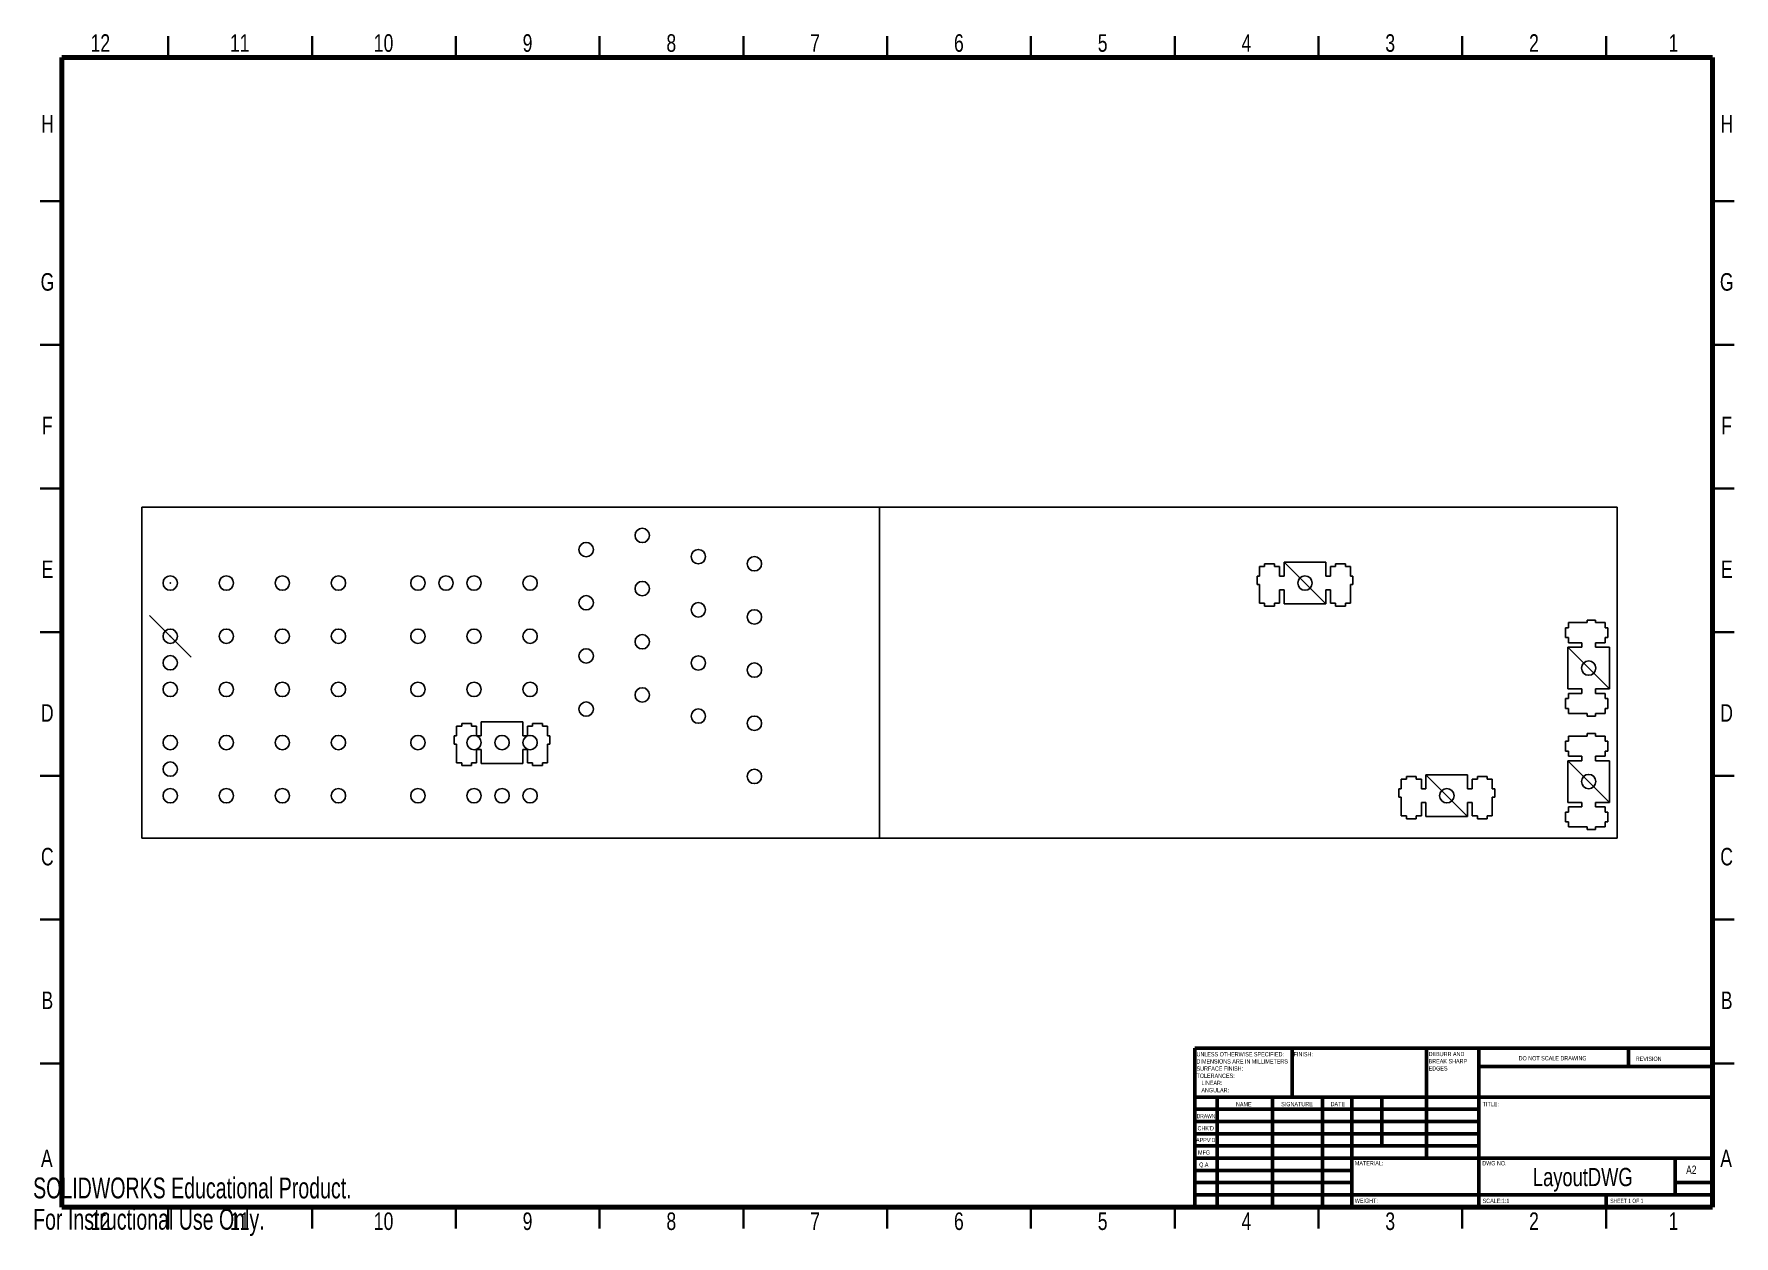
# Model space of a CAD drawing. Header units: millimetres. Extents: x 0 to 592, y 0 to 418.
import ezdxf

# ---------------------------------------------------------------- set-up
doc = ezdxf.new("R2010")
doc.units = ezdxf.units.MM
doc.header["$PDSIZE"] = -1
doc.layers.add('SLD-0', color=179, linetype='Continuous')
doc.styles.add('SLDTEXTSTYLE0', font='TXT', dxfattribs={"width": 0.75})
doc.styles.add('SLDTEXTSTYLE1', font='TXT', dxfattribs={"width": 0.686449})
doc.styles.add('SLDTEXTSTYLE2', font='TXT', dxfattribs={"width": 0.6875})
doc.styles.add('SLDTEXTSTYLE3', font='TXT', dxfattribs={"width": 0.7})

# ---------------------------------------------------------------- blocks, each defined once
blk = doc.blocks.new('SW_NOTE_0')
at = {"color": 0, "linetype": 'Continuous', "lineweight": 0, "char_height": 1.5, "attachment_point": 1, "style": 'SLDTEXTSTYLE0'}
for s, insert in [('UNLESS OTHERWISE SPECIFIED:', (0, 1.93)), ('TOLERANCES:', (0, -5.57)), ('SURFACE FINISH:', (0, -3.07)), ('DIMENSIONS ARE IN MILLIMETERS', (0, -0.57)), ('ANGULAR:', (1.69, -10.57)), ('LINEAR:', (1.69, -8.07))]:
    blk.add_mtext(s, dxfattribs=dict(at, insert=insert))
blk = doc.blocks.new('SW_NOTE_0_1')
at = {"color": 0, "linetype": 'Continuous', "lineweight": 0, "char_height": 1.5, "attachment_point": 1, "style": 'SLDTEXTSTYLE0'}
for s, insert in [('DEBURR AND', (0, 1.93)), ('BREAK SHARP', (0, -0.57)), ('EDGES', (0, -3.07))]:
    blk.add_mtext(s, dxfattribs=dict(at, insert=insert))

msp = doc.modelspace()

# ---------------------------------------------------------------- linework, layer by layer
at = {"color": 7, "linetype": 'Continuous', "lineweight": 35}
for p, q in [((47, 410), (47, 417.5)), ((97, 410), (97, 417.5)), ((147, 410), (147, 417.5)), ((197, 410), (197, 417.5)), ((247, 410), (247, 417.5)), ((297, 417.5), (297, 410)), ((297, 410), (297, 417.5)), ((347, 410), (347, 417.5)), ((397, 410), (397, 417.5)), ((447, 410), (447, 417.5)), ((497, 410), (497, 417.5)), ((547, 410), (547, 417.5)), ((10, 360), (2.5, 360)), ((584, 360), (591.5, 360)), ((10, 310), (2.5, 310)), ((584, 310), (591.5, 310)), ((10, 260), (2.5, 260)), ((584, 260), (591.5, 260)), ((2.5, 210), (10, 210)), ((10, 210), (2.5, 210)), ((591.5, 210), (584, 210)), ((584, 210), (591.5, 210)), ((10, 160), (2.5, 160)), ((584, 160), (591.5, 160)), ((10, 110), (2.5, 110)), ((584, 110), (591.5, 110)), ((10, 60), (2.5, 60)), ((584, 60), (591.5, 60)), ((47, 10), (47, 2.5)), ((97, 10), (97, 2.5)), ((147, 10), (147, 2.5)), ((197, 10), (197, 2.5)), ((247, 10), (247, 2.5)), ((297, 2.5), (297, 10)), ((297, 10), (297, 2.5)), ((347, 10), (347, 2.5)), ((397, 10), (397, 2.5)), ((447, 10), (447, 2.5)), ((497, 10), (497, 2.5)), ((547, 10), (547, 2.5))]:
    msp.add_line(p, q, dxfattribs=at)
at = {"color": 7, "linetype": 'Continuous', "lineweight": 70}
for p, q in [((10, 10), (10, 410)), ((10, 410), (584, 410)), ((584, 410), (584, 10)), ((584, 10), (10, 10))]:
    msp.add_line(p, q, dxfattribs=at)
at = {"color": 7, "linetype": 'Continuous', "lineweight": 50}
for p, q in [((404, 65.25), (584, 65.25)), ((404, 65.25), (404, 10)), ((437.8, 48.25), (437.8, 65.25)), ((484.6, 65.25), (484.6, 27)), ((502.8, 65.25), (502.8, 10)), ((554.8, 58.88), (554.8, 65.25)), ((584, 58.88), (502.8, 58.88)), ((584, 48.25), (404, 48.25)), ((411.8, 48.25), (411.8, 10)), ((430.99, 48.25), (430.99, 10)), ((448.4, 48.25), (448.4, 10)), ((458.6, 10), (458.6, 48.25)), ((469, 31.25), (469, 48.25)), ((502.8, 44), (404, 44)), ((502.8, 39.75), (404, 39.75)), ((502.8, 35.5), (404, 35.5)), ((502.8, 31.25), (404, 31.25)), ((458.6, 27), (404, 27)), ((458.6, 27), (584, 27)), ((571, 14.25), (571, 27)), ((458.6, 22.75), (404, 22.75)), ((458.6, 18.5), (404, 18.5)), ((584, 18.5), (571, 18.5)), ((404, 14.25), (584, 14.25)), ((547, 10), (547, 14.25))]:
    msp.add_line(p, q, dxfattribs=at)
at = {"layer": 'SLD-0', "linetype": 'Continuous'}
for p, q in [((37.82, 253.57), (550.83, 253.57)), ((37.82, 138.34), (37.82, 253.57)), ((550.83, 253.57), (550.83, 138.34)), ((428.27, 232.86), (426.48, 232.86)), ((426.48, 232.86), (426.48, 229.51)), ((431.69, 233.81), (428.27, 233.81)), ((428.27, 233.81), (428.27, 232.86)), ((431.69, 232.86), (431.69, 233.81)), ((433.47, 232.86), (431.69, 232.86)), ((433.47, 229.51), (433.47, 232.86)), ((435.06, 234.38), (435.06, 229.51)), ((449.55, 234.38), (435.06, 234.38)), ((449.55, 229.51), (449.55, 234.38)), ((452.92, 232.86), (451.13, 232.86)), ((451.13, 232.86), (451.13, 229.51)), ((456.34, 233.81), (452.92, 233.81)), ((452.92, 233.81), (452.92, 232.86)), ((456.34, 232.86), (456.34, 233.81)), ((458.13, 232.86), (456.34, 232.86)), ((458.13, 229.51), (458.13, 232.86)), ((426.48, 229.51), (425.63, 229.51)), ((425.63, 229.51), (425.63, 226.61)), ((425.63, 226.61), (426.48, 226.61)), ((426.48, 226.61), (426.48, 220.12)), ((435.06, 229.51), (433.47, 229.51)), ((433.47, 220.12), (433.47, 224.75)), ((433.47, 224.75), (435.06, 224.75)), ((435.06, 224.75), (435.06, 219.88)), ((451.13, 229.51), (449.55, 229.51)), ((449.55, 219.88), (449.55, 224.75)), ((449.55, 224.75), (451.13, 224.75)), ((451.13, 224.75), (451.13, 220.12)), ((458.98, 229.51), (458.13, 229.51)), ((458.13, 220.12), (458.13, 226.61)), ((458.13, 226.61), (458.98, 226.61)), ((458.98, 226.61), (458.98, 229.51)), ((426.48, 220.12), (428.27, 220.12)), ((428.27, 220.12), (428.27, 219.1)), ((428.27, 219.1), (431.69, 219.1)), ((431.69, 219.1), (431.69, 220.12)), ((431.69, 220.12), (433.47, 220.12)), ((435.06, 219.88), (449.55, 219.88)), ((451.13, 220.12), (452.92, 220.12)), ((452.92, 220.12), (452.92, 219.1)), ((452.92, 219.1), (456.34, 219.1)), ((456.34, 219.1), (456.34, 220.12)), ((456.34, 220.12), (458.13, 220.12)), ((540.44, 213.35), (533.95, 213.35)), ((533.95, 213.35), (533.95, 211.57)), ((540.44, 214.21), (540.44, 213.35)), ((543.34, 214.21), (540.44, 214.21)), ((543.34, 213.35), (543.34, 214.21)), ((546.69, 213.35), (543.34, 213.35)), ((546.69, 211.57), (546.69, 213.35)), ((533.95, 211.57), (532.93, 211.57)), ((532.93, 211.57), (532.93, 208.15)), ((532.93, 208.15), (533.95, 208.15)), ((533.95, 208.15), (533.95, 206.36)), ((547.64, 211.57), (546.69, 211.57)), ((546.69, 206.36), (546.69, 208.15)), ((546.69, 208.15), (547.64, 208.15)), ((547.64, 208.15), (547.64, 211.57)), ((538.58, 204.78), (533.71, 204.78)), ((533.71, 204.78), (533.71, 190.28)), ((533.95, 206.36), (538.58, 206.36)), ((538.58, 206.36), (538.58, 204.78)), ((543.34, 204.78), (543.34, 206.36)), ((543.34, 206.36), (546.69, 206.36)), ((548.21, 204.78), (543.34, 204.78)), ((548.21, 190.28), (548.21, 204.78)), ((533.71, 190.28), (538.58, 190.28)), ((538.58, 190.28), (538.58, 188.7)), ((543.34, 188.7), (543.34, 190.28)), ((543.34, 190.28), (548.21, 190.28)), ((533.95, 186.92), (532.93, 186.92)), ((532.93, 186.92), (532.93, 183.5)), ((532.93, 183.5), (533.95, 183.5)), ((538.58, 188.7), (533.95, 188.7)), ((533.95, 188.7), (533.95, 186.92)), ((533.95, 183.5), (533.95, 181.71)), ((546.69, 188.7), (543.34, 188.7)), ((546.69, 186.92), (546.69, 188.7)), ((547.64, 186.92), (546.69, 186.92)), ((546.69, 181.71), (546.69, 183.5)), ((546.69, 183.5), (547.64, 183.5)), ((547.64, 183.5), (547.64, 186.92)), ((152.46, 178.31), (149.04, 178.31)), ((149.04, 178.31), (149.04, 177.36)), ((152.46, 177.36), (152.46, 178.31)), ((155.82, 178.88), (155.82, 174.01)), ((170.33, 178.88), (155.82, 178.88)), ((170.33, 174.01), (170.33, 178.88)), ((177.11, 178.31), (173.69, 178.31)), ((173.69, 178.31), (173.69, 177.36)), ((177.11, 177.36), (177.11, 178.31)), ((533.95, 181.71), (540.44, 181.71)), ((540.44, 181.71), (540.44, 180.86)), ((540.44, 180.86), (543.34, 180.86)), ((543.34, 180.86), (543.34, 181.71)), ((543.34, 181.71), (546.69, 181.71)), ((147.25, 174.01), (146.4, 174.01)), ((146.4, 174.01), (146.4, 171.11)), ((149.04, 177.36), (147.25, 177.36)), ((147.25, 177.36), (147.25, 174.01)), ((154.25, 177.36), (152.46, 177.36)), ((154.25, 174.01), (154.25, 177.36)), ((155.82, 174.01), (154.25, 174.01)), ((171.91, 174.01), (170.33, 174.01)), ((173.69, 177.36), (171.91, 177.36)), ((171.91, 177.36), (171.91, 174.01)), ((178.9, 177.36), (177.11, 177.36)), ((178.9, 174.01), (178.9, 177.36)), ((179.75, 174.01), (178.9, 174.01)), ((179.75, 171.11), (179.75, 174.01)), ((533.95, 172.1), (532.93, 172.1)), ((532.93, 172.1), (532.93, 168.69)), ((540.44, 173.89), (533.95, 173.89)), ((533.95, 173.89), (533.95, 172.1)), ((540.44, 174.75), (540.44, 173.89)), ((543.34, 174.75), (540.44, 174.75)), ((543.34, 173.89), (543.34, 174.75)), ((546.69, 173.89), (543.34, 173.89)), ((546.69, 172.1), (546.69, 173.89)), ((547.64, 172.1), (546.69, 172.1)), ((547.64, 168.69), (547.64, 172.1)), ((146.4, 171.11), (147.25, 171.11)), ((147.25, 171.11), (147.25, 164.62)), ((154.25, 164.62), (154.25, 169.25)), ((154.25, 169.25), (155.82, 169.25)), ((155.82, 169.25), (155.82, 164.38)), ((170.33, 164.38), (170.33, 169.25)), ((170.33, 169.25), (171.91, 169.25)), ((171.91, 169.25), (171.91, 164.62)), ((178.9, 164.62), (178.9, 171.11)), ((178.9, 171.11), (179.75, 171.11)), ((532.93, 168.69), (533.95, 168.69)), ((533.95, 168.69), (533.95, 166.9)), ((533.95, 166.9), (538.58, 166.9)), ((538.58, 166.9), (538.58, 165.32)), ((543.34, 165.32), (543.34, 166.9)), ((543.34, 166.9), (546.69, 166.9)), ((546.69, 166.9), (546.69, 168.69)), ((546.69, 168.69), (547.64, 168.69)), ((147.25, 164.62), (149.04, 164.62)), ((149.04, 164.62), (149.04, 163.6)), ((149.04, 163.6), (152.46, 163.6)), ((152.46, 163.6), (152.46, 164.62)), ((152.46, 164.62), (154.25, 164.62)), ((155.82, 164.38), (170.33, 164.38)), ((171.91, 164.62), (173.69, 164.62)), ((173.69, 164.62), (173.69, 163.6)), ((173.69, 163.6), (177.11, 163.6)), ((177.11, 163.6), (177.11, 164.62)), ((177.11, 164.62), (178.9, 164.62)), ((481.01, 159.81), (477.6, 159.81)), ((477.6, 159.81), (477.6, 158.86)), ((481.01, 158.86), (481.01, 159.81)), ((484.38, 160.38), (484.38, 155.51)), ((498.88, 160.38), (484.38, 160.38)), ((498.88, 155.51), (498.88, 160.38)), ((505.67, 159.81), (502.25, 159.81)), ((502.25, 159.81), (502.25, 158.86)), ((505.67, 158.86), (505.67, 159.81)), ((538.58, 165.32), (533.71, 165.32)), ((533.71, 165.32), (533.71, 150.82)), ((548.21, 165.32), (543.34, 165.32)), ((548.21, 150.82), (548.21, 165.32)), ((475.81, 155.51), (474.96, 155.51)), ((474.96, 155.51), (474.96, 152.61)), ((477.6, 158.86), (475.81, 158.86)), ((475.81, 158.86), (475.81, 155.51)), ((482.8, 158.86), (481.01, 158.86)), ((482.8, 155.51), (482.8, 158.86)), ((484.38, 155.51), (482.8, 155.51)), ((500.46, 155.51), (498.88, 155.51)), ((502.25, 158.86), (500.46, 158.86)), ((500.46, 158.86), (500.46, 155.51)), ((507.45, 158.86), (505.67, 158.86)), ((507.45, 155.51), (507.45, 158.86)), ((508.31, 155.51), (507.45, 155.51)), ((508.31, 152.61), (508.31, 155.51)), ((474.96, 152.61), (475.81, 152.61)), ((475.81, 152.61), (475.81, 146.12)), ((482.8, 146.12), (482.8, 150.75)), ((482.8, 150.75), (484.38, 150.75)), ((484.38, 150.75), (484.38, 145.88)), ((498.88, 145.88), (498.88, 150.75)), ((498.88, 150.75), (500.46, 150.75)), ((500.46, 150.75), (500.46, 146.12)), ((507.45, 146.12), (507.45, 152.61)), ((507.45, 152.61), (508.31, 152.61)), ((533.71, 150.82), (538.58, 150.82)), ((538.58, 149.24), (533.95, 149.24)), ((533.95, 149.24), (533.95, 147.45)), ((538.58, 150.82), (538.58, 149.24)), ((543.34, 149.24), (543.34, 150.82)), ((543.34, 150.82), (548.21, 150.82)), ((546.69, 149.24), (543.34, 149.24)), ((546.69, 147.45), (546.69, 149.24)), ((475.81, 146.12), (477.6, 146.12)), ((477.6, 146.12), (477.6, 145.1)), ((477.6, 145.1), (481.01, 145.1)), ((481.01, 145.1), (481.01, 146.12)), ((481.01, 146.12), (482.8, 146.12)), ((484.38, 145.88), (498.88, 145.88)), ((500.46, 146.12), (502.25, 146.12)), ((502.25, 146.12), (502.25, 145.1)), ((502.25, 145.1), (505.67, 145.1)), ((505.67, 145.1), (505.67, 146.12)), ((505.67, 146.12), (507.45, 146.12)), ((533.95, 147.45), (532.93, 147.45)), ((532.93, 147.45), (532.93, 144.03)), ((532.93, 144.03), (533.95, 144.03)), ((533.95, 144.03), (533.95, 142.25)), ((533.95, 142.25), (540.44, 142.25)), ((540.44, 142.25), (540.44, 141.39)), ((543.34, 141.39), (543.34, 142.25)), ((543.34, 142.25), (546.69, 142.25)), ((547.64, 147.45), (546.69, 147.45)), ((546.69, 142.25), (546.69, 144.03)), ((546.69, 144.03), (547.64, 144.03)), ((547.64, 144.03), (547.64, 147.45)), ((550.83, 138.34), (37.82, 138.34)), ((540.44, 141.39), (543.34, 141.39))]:
    msp.add_line(p, q, dxfattribs=at)
at = {"layer": 'SLD-0'}
for p, q in [((294.32, 138.34), (294.32, 253.57)), ((435.06, 234.38), (449.55, 219.88)), ((40.43, 215.88), (54.93, 201.38)), ((533.71, 204.78), (548.21, 190.28)), ((484.38, 160.38), (498.88, 145.88)), ((533.71, 165.32), (548.21, 150.82))]:
    msp.add_line(p, q, dxfattribs=at)
for centre in [(211.83, 243.7), (192.33, 238.77), (231.33, 236.32), (250.83, 233.84), (47.68, 227.13), (67.18, 227.13), (86.68, 227.13), (106.18, 227.13), (133.83, 227.13), (143.58, 227.13), (153.33, 227.13), (172.83, 227.13), (211.83, 225.2), (442.3, 227.13), (192.33, 220.27), (231.33, 217.82), (250.83, 215.34), (47.68, 208.63), (67.18, 208.63), (86.68, 208.63), (106.18, 208.63), (133.83, 208.63), (153.33, 208.63), (172.83, 208.63), (211.83, 206.7), (47.68, 199.38), (192.33, 201.77), (231.33, 199.32), (250.83, 196.84), (540.96, 197.53), (47.68, 190.13), (67.18, 190.13), (86.68, 190.13), (106.18, 190.13), (133.83, 190.13), (153.33, 190.13), (172.83, 190.13), (211.83, 188.2), (192.33, 183.27), (231.33, 180.82), (250.83, 178.34), (47.68, 171.63), (67.18, 171.63), (86.68, 171.63), (106.18, 171.63), (133.83, 171.63), (153.33, 171.63), (163.08, 171.63), (172.83, 171.63), (47.68, 162.38), (250.83, 159.84), (540.96, 158.07), (47.68, 153.13), (67.18, 153.13), (86.68, 153.13), (106.18, 153.13), (133.83, 153.13), (153.33, 153.13), (163.08, 153.13), (172.83, 153.13), (491.63, 153.13)]:
    msp.add_circle(centre, 2.5, dxfattribs=at)
for p in [(47.68, 227.13), (47.68, 208.63)]:
    msp.add_point(p, dxfattribs=at)

# ---------------------------------------------------------------- block references
at = {"color": 7, "linetype": 'Continuous', "lineweight": 0}
for name, p in [('SW_NOTE_0', (404.59, 61.99)), ('SW_NOTE_0_1', (485.31, 62.07))]:
    msp.add_blockref(name, p, dxfattribs=at)

# ---------------------------------------------------------------- texts
for s, insert, char_height, attachment_point, style in [('12', (23.38, 418.11), 6.096, 2, 'SLDTEXTSTYLE0'), ('11', (71.88, 418.11), 6.096, 2, 'SLDTEXTSTYLE0'), ('10', (121.88, 418.11), 6.096, 2, 'SLDTEXTSTYLE0'), ('9', (171.94, 418.11), 6.1, 2, 'SLDTEXTSTYLE0'), ('8', (221.94, 418.11), 6.1, 2, 'SLDTEXTSTYLE0'), ('7', (271.94, 418.11), 6.1, 2, 'SLDTEXTSTYLE0'), ('6', (321.94, 418.11), 6.1, 2, 'SLDTEXTSTYLE0'), ('5', (371.94, 418.11), 6.1, 2, 'SLDTEXTSTYLE0'), ('4', (421.94, 418.11), 6.1, 2, 'SLDTEXTSTYLE0'), ('3', (471.94, 418.11), 6.1, 2, 'SLDTEXTSTYLE0'), ('2', (521.94, 418.11), 6.1, 2, 'SLDTEXTSTYLE0'), ('1', (570.44, 418.11), 6.1, 2, 'SLDTEXTSTYLE0'), ('H', (4.99, 389.98), 6.1, 2, 'SLDTEXTSTYLE0'), ('H', (588.99, 389.98), 6.1, 2, 'SLDTEXTSTYLE0'), ('G', (4.98, 334.98), 6.1, 2, 'SLDTEXTSTYLE0'), ('G', (588.98, 334.98), 6.1, 2, 'SLDTEXTSTYLE0'), ('F', (4.94, 284.98), 6.1, 2, 'SLDTEXTSTYLE0'), ('F', (588.94, 284.98), 6.1, 2, 'SLDTEXTSTYLE0'), ('E', (5.01, 234.98), 6.1, 2, 'SLDTEXTSTYLE0'), ('E', (589.01, 234.98), 6.1, 2, 'SLDTEXTSTYLE0'), ('D', (4.93, 184.98), 6.1, 2, 'SLDTEXTSTYLE0'), ('D', (588.93, 184.98), 6.1, 2, 'SLDTEXTSTYLE0'), ('C', (4.94, 134.98), 6.1, 2, 'SLDTEXTSTYLE0'), ('C', (588.94, 134.98), 6.1, 2, 'SLDTEXTSTYLE0'), ('B', (4.95, 84.98), 6.1, 2, 'SLDTEXTSTYLE0'), ('B', (588.95, 84.98), 6.1, 2, 'SLDTEXTSTYLE0'), ('FINISH:', (438.37, 63.92), 1.5, 1, 'SLDTEXTSTYLE0'), ('DO NOT SCALE DRAWING', (516.61, 62.53), 1.5, 1, 'SLDTEXTSTYLE0'), ('REVISION', (557.33, 62.33), 1.5, 1, 'SLDTEXTSTYLE0'), ('DRAWN', (404.64, 42.38), 1.5, 1, 'SLDTEXTSTYLE1'), ('NAME', (418.32, 46.5), 1.5, 1, 'SLDTEXTSTYLE0'), ('SIGNATURE', (434.03, 46.56), 1.5, 1, 'SLDTEXTSTYLE0'), ('DATE', (451.21, 46.58), 1.5, 1, 'SLDTEXTSTYLE0'), ('TITLE:', (504.09, 46.58), 1.5, 1, 'SLDTEXTSTYLE0'), ("CHK'D", (404.94, 38.16), 1.5, 1, 'SLDTEXTSTYLE0'), ('A', (4.76, 29.98), 6.1, 2, 'SLDTEXTSTYLE0'), ("APPV'D", (404.4, 34.07), 1.5, 1, 'SLDTEXTSTYLE0'), ('MFG', (405.12, 29.72), 1.5, 1, 'SLDTEXTSTYLE0'), ('A', (588.76, 29.98), 6.1, 2, 'SLDTEXTSTYLE0'), ('Q.A', (405.51, 25.5), 1.5, 1, 'SLDTEXTSTYLE0'), ('MATERIAL:', (459.65, 25.99), 1.5, 1, 'SLDTEXTSTYLE0'), ('DWG NO.', (503.95, 25.99), 1.5, 1, 'SLDTEXTSTYLE0'), ('LayoutDWG', (538.91, 23.61), 6.35, 2, 'SLDTEXTSTYLE0'), ('A2', (574.87, 24.41), 2.91, 1, 'SLDTEXTSTYLE0'), ('WEIGHT:', (459.62, 12.95), 1.499, 1, 'SLDTEXTSTYLE0'), ('SCALE:1:1', (504.07, 12.9), 1.5, 1, 'SLDTEXTSTYLE0'), ('SHEET 1 OF 1', (548.48, 12.9), 1.5, 1, 'SLDTEXTSTYLE2'), ('12', (23.38, 8.11), 6.096, 2, 'SLDTEXTSTYLE0'), ('11', (71.88, 8.11), 6.096, 2, 'SLDTEXTSTYLE0'), ('10', (121.88, 8.11), 6.096, 2, 'SLDTEXTSTYLE0'), ('9', (171.94, 8.11), 6.1, 2, 'SLDTEXTSTYLE0'), ('8', (221.94, 8.11), 6.1, 2, 'SLDTEXTSTYLE0'), ('7', (271.94, 8.11), 6.1, 2, 'SLDTEXTSTYLE0'), ('6', (321.94, 8.11), 6.1, 2, 'SLDTEXTSTYLE0'), ('5', (371.94, 8.11), 6.1, 2, 'SLDTEXTSTYLE0'), ('4', (421.94, 8.11), 6.1, 2, 'SLDTEXTSTYLE0'), ('3', (471.94, 8.11), 6.1, 2, 'SLDTEXTSTYLE0'), ('2', (521.94, 8.11), 6.1, 2, 'SLDTEXTSTYLE0'), ('1', (570.44, 8.11), 6.1, 2, 'SLDTEXTSTYLE0')]:
    msp.add_mtext(s, dxfattribs=dict(at, insert=insert, char_height=char_height, attachment_point=attachment_point, style=style))
at = {"color": 7, "linetype": 'Continuous', "char_height": 7.266, "attachment_point": 1, "style": 'SLDTEXTSTYLE3'}
for s, insert in [('SOLIDWORKS Educational Product.', (0, 20.27)), ('For Instructional Use Only.', (0, 9.37))]:
    msp.add_mtext(s, dxfattribs=dict(at, insert=insert))

doc.saveas('drawing.dxf')
